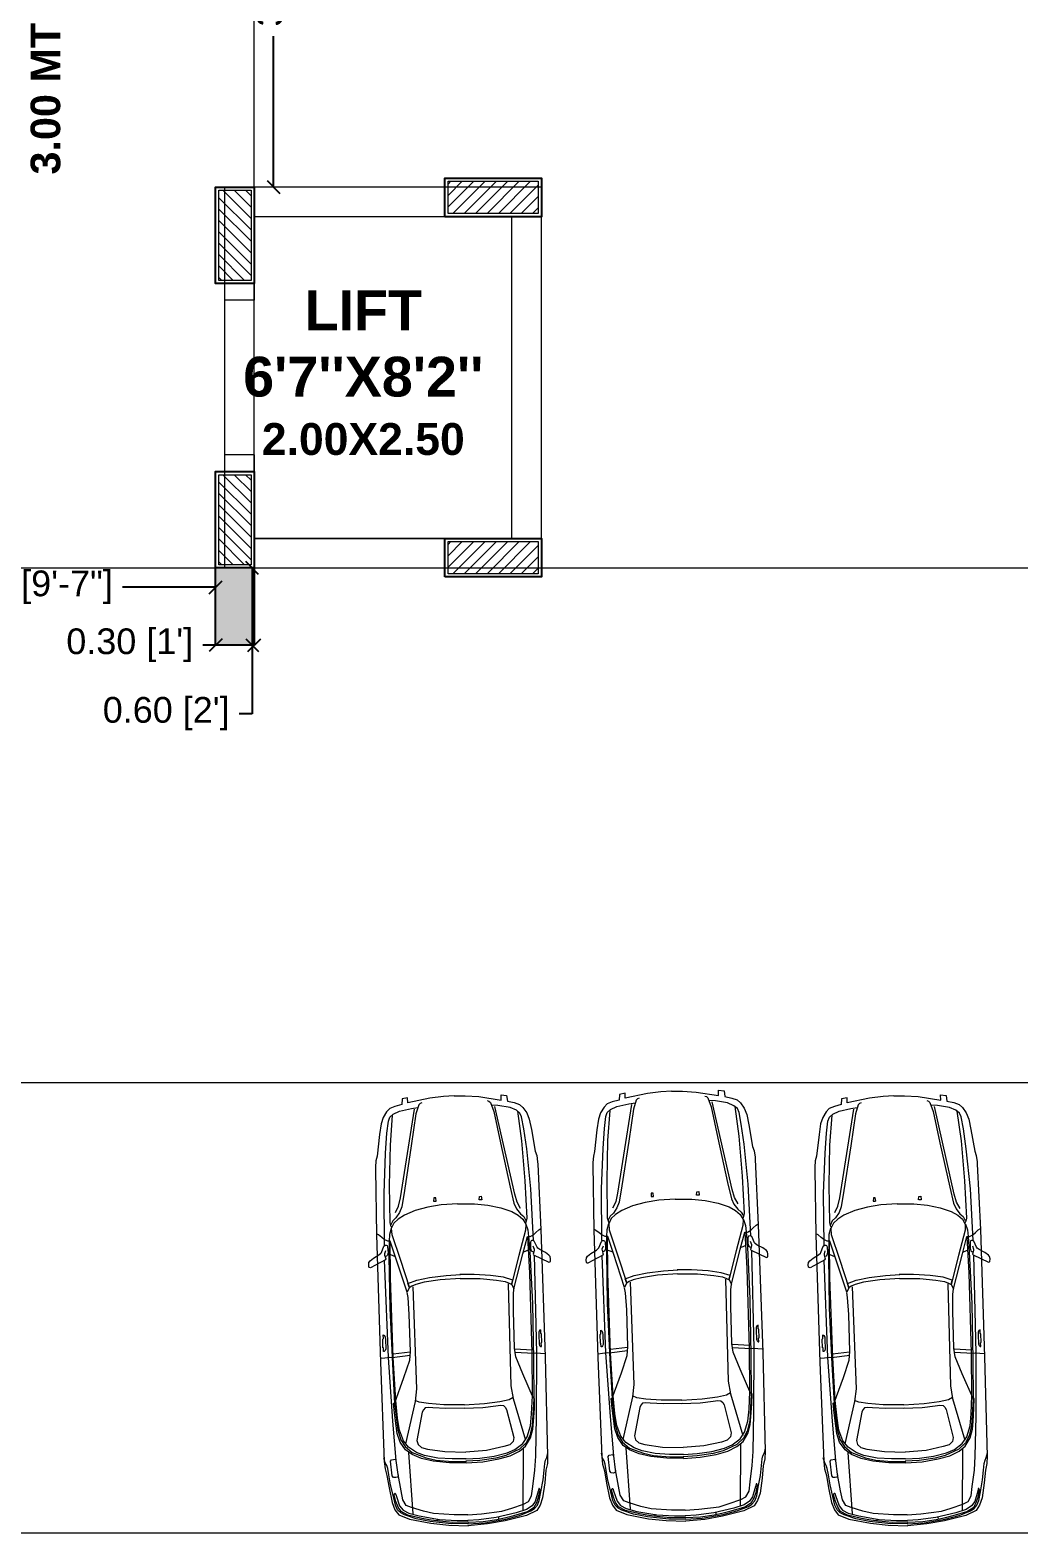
# Model space of a CAD drawing. Header units: metres. Extents: x 0 to 8495, y 0 to 3455.
# Drawn here: x 8313.92 to 8321.6, y 221.55 to 233.23 of the extents above; entities that cross this region are included whole.
import ezdxf

# ---------------------------------------------------------------- set-up
doc = ezdxf.new("R2010")
doc.units = ezdxf.units.M
doc.header["$MEASUREMENT"] = 0
doc.layers.get('0').update_dxf_attribs({"lineweight": 18})
doc.layers.add('Columns', color=12, linetype='Continuous', lineweight=25)
doc.layers.add('furniture', color=30, linetype='Continuous', lineweight=20)
doc.styles.add('Annotative', font='arial.ttf')
doc.styles.get("Standard").update_dxf_attribs({"font": 'ARIALN.TTF', "height": 0.2})
doc.dimstyles.get("Standard").update_dxf_attribs({"dimtxt": 0.2, "dimasz": 0.1, "dimexe": 0.08, "dimexo": 0.1125, "dimgap": 0.09, "dimtad": 0, "dimtoh": 1, "dimzin": 0, "dimdsep": 46, "dimtxsty": 'Annotative', "dimblk": 'OBLIQUE', "dimcen": 0.09, "dimse1": 1, "dimse2": 1, "dimclrt": 256, "dimadec": 0, "dimazin": 0, "dimtfac": 1, "dimtofl": 0, "dimtmove": 0, "dimatfit": 3, "dimldrblk": 'OBLIQUE', "dimfxl": 1, "dimtolj": 1, "dimtzin": 0, "dimarcsym": 0})

# ---------------------------------------------------------------- blocks, each defined once
blk = doc.blocks.new('_Oblique')
at = {"color": 0, "linetype": 'ByBlock', "lineweight": -2}
blk.add_line((-0.5, -0.5), (0.5, 0.5), dxfattribs=at)
blk = doc.blocks.new('*D149')
at = {"layer": 'Columns', "color": 0, "lineweight": -2, "transparency": 16777216}
for p, q in [((8312.431, 228.901), (8313.153, 228.901)), ((8315.361, 228.901), (8314.639, 228.901))]:
    blk.add_line(p, q, dxfattribs=at)
at = {"layer": 'Defpoints', "color": 0, "transparency": 16777216}
for p in [(8312.431, 228.901), (8315.361, 228.901), (8315.361, 228.901)]:
    blk.add_point(p, dxfattribs=at)
at = {"layer": 'Columns', "color": 0, "lineweight": -2, "transparency": 16777216, "xscale": 0.1, "yscale": 0.1, "zscale": 0.1, "rotation": 180}
blk.add_blockref('_Oblique', (8312.431, 228.901), dxfattribs=at)
at = {"layer": 'Columns', "color": 0, "lineweight": -2, "transparency": 16777216, "xscale": 0.1, "yscale": 0.1, "zscale": 0.1}
blk.add_blockref('_Oblique', (8315.361, 228.901), dxfattribs=at)
at = {"layer": 'Columns', "transparency": 16777216, "insert": (8313.896, 228.901), "char_height": 0.2, "attachment_point": 5, "style": 'Annotative'}
blk.add_mtext('\\A1;2.93 [9\'-7"]', dxfattribs=at)
blk = doc.blocks.new('*D150')
at = {"layer": 'Columns', "color": 0, "lineweight": -2, "transparency": 16777216}
for p, q in [((8315.645, 229.051), (8315.645, 228.451)), ((8315.645, 228.451), (8315.645, 227.918)), ((8315.645, 227.918), (8315.545, 227.918))]:
    blk.add_line(p, q, dxfattribs=at)
at = {"layer": 'Defpoints', "color": 0, "transparency": 16777216}
for p in [(8315.361, 229.051), (8315.361, 228.451), (8315.645, 228.451)]:
    blk.add_point(p, dxfattribs=at)
at = {"layer": 'Columns', "color": 0, "lineweight": -2, "transparency": 16777216, "xscale": 0.1, "yscale": 0.1, "zscale": 0.1}
for p, rotation in [((8315.645, 229.051), 90), ((8315.645, 228.451), 270)]:
    blk.add_blockref('_Oblique', p, dxfattribs=dict(at, rotation=rotation))
at = {"layer": 'Columns', "transparency": 16777216, "insert": (8314.977, 227.918), "char_height": 0.2, "attachment_point": 5, "style": 'Annotative'}
blk.add_mtext("\\A1;0.60 [2']", dxfattribs=at)
blk = doc.blocks.new('*D151')
at = {"layer": 'Columns', "color": 0, "lineweight": -2, "transparency": 16777216}
for p, q in [((8315.361, 228.451), (8315.261, 228.451)), ((8315.661, 228.451), (8315.361, 228.451))]:
    blk.add_line(p, q, dxfattribs=at)
at = {"layer": 'Defpoints', "color": 0, "transparency": 16777216}
for p in [(8315.361, 228.451), (8315.361, 228.451), (8315.661, 228.451)]:
    blk.add_point(p, dxfattribs=at)
at = {"layer": 'Columns', "color": 0, "lineweight": -2, "transparency": 16777216, "xscale": 0.1, "yscale": 0.1, "zscale": 0.1, "rotation": 180}
blk.add_blockref('_Oblique', (8315.361, 228.451), dxfattribs=at)
at = {"layer": 'Columns', "color": 0, "lineweight": -2, "transparency": 16777216, "xscale": 0.1, "yscale": 0.1, "zscale": 0.1}
blk.add_blockref('_Oblique', (8315.661, 228.451), dxfattribs=at)
at = {"layer": 'Columns', "transparency": 16777216, "insert": (8314.694, 228.451), "char_height": 0.2, "attachment_point": 5, "style": 'Annotative'}
blk.add_mtext("\\A1;0.30 [1']", dxfattribs=at)
blk = doc.blocks.new('*D152')
at = {"layer": 'Columns', "color": 0, "lineweight": -2, "transparency": 16777216}
for p, q in [((8315.811, 235.995), (8315.811, 234.822)), ((8315.811, 232.011), (8315.811, 233.184))]:
    blk.add_line(p, q, dxfattribs=at)
at = {"layer": 'Defpoints', "color": 0, "transparency": 16777216}
for p in [(8315.811, 235.995), (8315.811, 232.011), (8315.811, 232.011)]:
    blk.add_point(p, dxfattribs=at)
at = {"layer": 'Columns', "color": 0, "lineweight": -2, "transparency": 16777216, "xscale": 0.1, "yscale": 0.1, "zscale": 0.1}
for p, rotation in [((8315.811, 235.995), 90), ((8315.811, 232.011), 270)]:
    blk.add_blockref('_Oblique', p, dxfattribs=dict(at, rotation=rotation))
at = {"layer": 'Columns', "transparency": 16777216, "insert": (8315.811, 234.003), "char_height": 0.2, "attachment_point": 5, "rotation": 90, "style": 'Annotative'}
blk.add_mtext('\\A1;3.98 [13\'-1"]', dxfattribs=at)

msp = doc.modelspace()

# ---------------------------------------------------------------- hatches: boundary and pattern name
at = {"layer": 'Columns'}
h = msp.add_hatch(color=44, dxfattribs=at)
h.dxf.hatch_style = 1
h.paths.add_polyline_path([(8264.711, 245.463), (8264.411, 245.463), (8264.411, 244.863), (8264.711, 244.863)])
h.paths.add_polyline_path([(8267.825, 245.163), (8267.825, 245.463), (8267.225, 245.463), (8267.225, 245.163)])
h.paths.add_polyline_path([(8270.939, 245.163), (8270.939, 245.463), (8270.339, 245.463), (8270.339, 245.163)])
h.paths.add_polyline_path([(8274.053, 245.163), (8274.053, 245.463), (8273.453, 245.463), (8273.453, 245.163)])
h.paths.add_polyline_path([(8275.781, 241.035), (8276.081, 241.035), (8276.081, 241.785), (8275.781, 241.785)])
h.paths.add_polyline_path([(8275.781, 235.92), (8276.081, 235.92), (8276.081, 236.67), (8275.781, 236.67)])
h.paths.add_polyline_path([(8276.381, 229.051), (8276.081, 229.051), (8276.081, 228.451), (8276.381, 228.451)])
h.paths.add_polyline_path([(8279.841, 228.751), (8279.841, 229.051), (8279.311, 229.051), (8279.311, 228.751)])
h.paths.add_polyline_path([(8282.716, 228.751), (8282.716, 229.051), (8282.186, 229.051), (8282.186, 228.751)])
h.paths.add_polyline_path([(8285.676, 228.751), (8285.676, 229.051), (8285.146, 229.051), (8285.146, 228.751)])
h.paths.add_polyline_path([(8288.636, 228.751), (8288.636, 229.051), (8288.106, 229.051), (8288.106, 228.751)])
h.paths.add_polyline_path([(8291.596, 228.751), (8291.596, 229.051), (8291.066, 229.051), (8291.066, 228.751)])
h.paths.add_polyline_path([(8294.556, 228.751), (8294.556, 229.051), (8294.026, 229.051), (8294.026, 228.751)])
h.paths.add_polyline_path([(8296.986, 229.051), (8296.986, 228.751), (8297.516, 228.751), (8297.516, 229.051)])
h.paths.add_polyline_path([(8300.476, 228.751), (8300.476, 229.051), (8299.946, 229.051), (8299.946, 228.751)])
h.paths.add_polyline_path([(8303.121, 229.051), (8303.121, 228.751), (8303.651, 228.751), (8303.651, 229.051)])
h.paths.add_polyline_path([(8306.396, 228.751), (8306.396, 229.051), (8305.866, 229.051), (8305.866, 228.751)])
h.paths.add_polyline_path([(8309.456, 228.751), (8309.456, 229.051), (8308.926, 229.051), (8308.926, 228.751)])
h.paths.add_polyline_path([(8311.901, 229.051), (8311.901, 228.751), (8312.431, 228.751), (8312.431, 229.051)])
h.paths.add_polyline_path([(8315.661, 229.051), (8315.361, 229.051), (8315.361, 228.451), (8315.661, 228.451)])
h.paths.add_polyline_path([(8315.661, 235.995), (8315.961, 235.995), (8315.961, 236.595), (8315.661, 236.595)])
at = {"layer": 'Columns', "lineweight": 0}
h = msp.add_hatch(dxfattribs=at)
h.set_pattern_fill('ANSI31', color=256, scale=0.5, angle=-90)
h.set_pattern_definition([(315, (1181.853505, -219.408755), (0.0441941738, 0.0441941738), [])])
h.paths.add_polyline_path([(8315.386, 231.286), (8315.636, 231.286), (8315.636, 231.986), (8315.386, 231.986)])
h = msp.add_hatch(dxfattribs=at)
h.set_pattern_fill('ANSI31', color=256, scale=0.5, angle=-180)
h.set_pattern_definition([(225, (7866.47142, 7365.58923), (0.0441941738, -0.0441941738), [])])
h.paths.add_polyline_path([(8317.166, 232.056), (8317.166, 231.806), (8317.866, 231.806), (8317.866, 232.056)])
h = msp.add_hatch(dxfattribs=at)
h.set_pattern_fill('ANSI31', color=256, scale=0.5, angle=-90)
h.set_pattern_definition([(315, (1181.853505, -221.618755), (0.0441941738, 0.0441941738), [])])
h.paths.add_polyline_path([(8315.386, 229.076), (8315.636, 229.076), (8315.636, 229.776), (8315.386, 229.776)])
h = msp.add_hatch(dxfattribs=at)
h.set_pattern_fill('ANSI31', color=256, scale=0.5, angle=-180)
h.set_pattern_definition([(225, (7866.47142, 7362.78923), (0.0441941738, -0.0441941738), [])])
h.paths.add_polyline_path([(8317.166, 229.256), (8317.166, 229.006), (8317.866, 229.006), (8317.866, 229.256)])

# ---------------------------------------------------------------- linework, layer by layer
at = {"color": 251, "lineweight": 0}
for p, q in [((8315.661, 229.051), (8315.661, 252.115)), ((8315.431, 229.931), (8315.431, 229.051)), ((8315.431, 229.931), (8315.431, 229.051)), ((8315.431, 229.931), (8315.431, 229.051)), ((8315.431, 229.931), (8315.431, 229.051)), ((8311.921, 229.051), (8324.774, 229.051)), ((8263.906, 225.051), (8325.362, 225.051))]:
    msp.add_line(p, q, dxfattribs=at)
at = {"lineweight": 0}
for p, q in [((8317.891, 232.011), (8315.431, 232.011)), ((8317.891, 229.051), (8317.891, 232.011)), ((8317.661, 231.781), (8315.661, 231.781)), ((8317.661, 229.281), (8317.661, 231.781)), ((8317.661, 229.281), (8317.661, 231.781)), ((8315.661, 231.131), (8315.431, 231.131)), ((8315.661, 229.931), (8315.431, 229.931)), ((8315.661, 229.281), (8317.661, 229.281))]:
    msp.add_line(p, q, dxfattribs=at)
at = {"color": 251}
for p, q in [((8316.719, 223.714), (8316.756, 223.701)), ((8317.789, 223.749), (8317.753, 223.733)), ((8318.408, 223.75), (8318.445, 223.736)), ((8319.478, 223.785), (8319.442, 223.769)), ((8320.132, 223.714), (8320.169, 223.701)), ((8321.203, 223.749), (8321.167, 223.733)), ((8317.686, 222.982), (8317.819, 222.974)), ((8318.56, 222.992), (8318.428, 222.976)), ((8319.375, 223.018), (8319.507, 223.01)), ((8321.099, 222.982), (8321.232, 222.974)), ((8316.871, 222.956), (8316.74, 222.94)), ((8320.285, 222.956), (8320.153, 222.94)), ((8316.858, 222.177), (8316.892, 221.699)), ((8317.749, 222.205), (8317.746, 221.726)), ((8318.547, 222.213), (8318.58, 221.735)), ((8319.438, 222.241), (8319.435, 221.762)), ((8320.272, 222.177), (8320.305, 221.699)), ((8321.163, 222.205), (8321.16, 221.726)), ((8318.772, 221.696), (8318.772, 221.679)), ((8319.247, 221.711), (8319.247, 221.695)), ((8317.083, 221.66), (8317.084, 221.643)), ((8317.558, 221.675), (8317.559, 221.659)), ((8320.496, 221.66), (8320.497, 221.643)), ((8320.971, 221.675), (8320.972, 221.659))]:
    msp.add_line(p, q, dxfattribs=at)
at = {"lineweight": 0}
for points in [[(8315.431, 232.011), (8315.431, 229.931)], [(8315.661, 231.781), (8315.661, 231.131)], [(8315.431, 229.931), (8315.431, 229.051)], [(8315.661, 229.931), (8315.661, 229.281), (8317.661, 229.281)], [(8315.661, 229.931), (8315.661, 229.281)]]:
    msp.add_lwpolyline(points, dxfattribs=at)
at = {"color": 251}
for points in [[(8318.904, 224.985), (8318.82, 224.98), (8318.715, 224.966), (8318.542, 224.929), (8318.541, 224.97), (8318.499, 224.96), (8318.496, 224.916), (8318.442, 224.902), (8318.402, 224.885), (8318.378, 224.86), (8318.351, 224.816), (8318.335, 224.766), (8318.323, 224.685), (8318.305, 224.515), (8318.295, 224.48), (8318.291, 224.43), (8318.292, 224.413), (8318.299, 223.905), (8318.33, 222.914), (8318.36, 222.142), (8318.365, 222.085), (8318.381, 222.035), (8318.397, 221.938), (8318.42, 221.823), (8318.443, 221.768), (8318.472, 221.728), (8318.555, 221.695), (8318.722, 221.662), (8318.861, 221.647), (8319.013, 221.643)], [(8318.903, 224.985), (8318.988, 224.985), (8319.094, 224.978), (8319.268, 224.952), (8319.267, 224.993), (8319.31, 224.986), (8319.315, 224.943), (8319.37, 224.931), (8319.411, 224.917), (8319.437, 224.894), (8319.466, 224.852), (8319.486, 224.803), (8319.503, 224.723), (8319.532, 224.555), (8319.544, 224.52), (8319.551, 224.471), (8319.551, 224.454), (8319.576, 223.946), (8319.61, 222.955), (8319.629, 222.183), (8319.627, 222.126), (8319.615, 222.074), (8319.606, 221.977), (8319.59, 221.861), (8319.57, 221.804), (8319.543, 221.762), (8319.463, 221.724), (8319.298, 221.681), (8319.161, 221.657), (8319.01, 221.643)], [(8317.215, 224.949), (8317.131, 224.944), (8317.026, 224.93), (8316.853, 224.893), (8316.852, 224.934), (8316.81, 224.924), (8316.807, 224.88), (8316.754, 224.866), (8316.713, 224.849), (8316.689, 224.824), (8316.662, 224.78), (8316.646, 224.73), (8316.634, 224.649), (8316.616, 224.479), (8316.606, 224.444), (8316.602, 224.394), (8316.603, 224.377), (8316.611, 223.869), (8316.641, 222.878), (8316.671, 222.106), (8316.677, 222.05), (8316.692, 221.999), (8316.708, 221.902), (8316.731, 221.788), (8316.754, 221.732), (8316.784, 221.692), (8316.866, 221.659), (8317.033, 221.626), (8317.172, 221.611), (8317.324, 221.607)], [(8316.673, 223.788), (8316.669, 224.189), (8316.681, 224.502), (8316.692, 224.659), (8316.704, 224.751), (8316.715, 224.782), (8316.741, 224.806), (8316.789, 224.83), (8316.882, 224.851), (8316.932, 224.859)], [(8316.962, 224.894), (8316.949, 224.889), (8316.939, 224.879), (8316.917, 224.808), (8316.881, 224.561), (8316.827, 224.212), (8316.807, 224.086), (8316.789, 224.041), (8316.762, 224.001), (8316.737, 223.977), (8316.722, 223.946)], [(8316.757, 224.042), (8316.782, 224.092), (8316.796, 224.156), (8316.906, 224.846)], [(8317.215, 224.949), (8317.299, 224.949), (8317.405, 224.942), (8317.579, 224.916), (8317.578, 224.957), (8317.621, 224.95), (8317.627, 224.907), (8317.681, 224.896), (8317.722, 224.882), (8317.748, 224.858), (8317.777, 224.816), (8317.797, 224.767), (8317.814, 224.687), (8317.843, 224.519), (8317.855, 224.484), (8317.862, 224.435), (8317.863, 224.418), (8317.888, 223.91), (8317.921, 222.919), (8317.94, 222.147), (8317.939, 222.09), (8317.926, 222.038), (8317.917, 221.941), (8317.901, 221.825), (8317.882, 221.768), (8317.855, 221.726), (8317.775, 221.688), (8317.61, 221.645), (8317.473, 221.621), (8317.321, 221.607)], [(8317.471, 224.911), (8317.484, 224.906), (8317.495, 224.896), (8317.521, 224.827), (8317.573, 224.584), (8317.65, 224.238), (8317.678, 224.114), (8317.698, 224.07), (8317.728, 224.032), (8317.754, 224.01), (8317.771, 223.98)], [(8317.83, 223.825), (8317.809, 224.226), (8317.777, 224.537), (8317.755, 224.693), (8317.738, 224.785), (8317.725, 224.814), (8317.698, 224.837), (8317.648, 224.858), (8317.554, 224.873), (8317.503, 224.877)], [(8317.73, 224.073), (8317.702, 224.121), (8317.684, 224.185), (8317.53, 224.866)], [(8318.362, 223.824), (8318.357, 224.225), (8318.37, 224.538), (8318.381, 224.695), (8318.392, 224.787), (8318.403, 224.818), (8318.429, 224.842), (8318.478, 224.866), (8318.57, 224.887), (8318.621, 224.895)], [(8318.651, 224.93), (8318.638, 224.924), (8318.628, 224.914), (8318.606, 224.844), (8318.57, 224.597), (8318.516, 224.248), (8318.495, 224.121), (8318.478, 224.077), (8318.451, 224.037), (8318.426, 224.013), (8318.411, 223.982)], [(8318.446, 224.077), (8318.471, 224.127), (8318.485, 224.192), (8318.594, 224.882)], [(8319.16, 224.946), (8319.173, 224.942), (8319.184, 224.932), (8319.21, 224.863), (8319.262, 224.619), (8319.338, 224.274), (8319.367, 224.149), (8319.387, 224.106), (8319.417, 224.068), (8319.443, 224.045), (8319.46, 224.016)], [(8319.519, 223.861), (8319.498, 224.262), (8319.465, 224.573), (8319.444, 224.729), (8319.427, 224.82), (8319.414, 224.85), (8319.386, 224.872), (8319.336, 224.894), (8319.243, 224.909), (8319.192, 224.913)], [(8319.419, 224.109), (8319.391, 224.157), (8319.373, 224.22), (8319.219, 224.902)], [(8319.394, 224.865), (8319.426, 224.634), (8319.452, 224.325), (8319.467, 224.034), (8319.462, 224.01), (8319.456, 223.996)], [(8320.629, 224.949), (8320.545, 224.944), (8320.439, 224.93), (8320.267, 224.893), (8320.266, 224.934), (8320.223, 224.924), (8320.22, 224.88), (8320.167, 224.866), (8320.127, 224.849), (8320.103, 224.824), (8320.076, 224.78), (8320.06, 224.73), (8320.048, 224.649), (8320.029, 224.479), (8320.019, 224.444), (8320.016, 224.394), (8320.016, 224.377), (8320.024, 223.869), (8320.055, 222.878), (8320.085, 222.106), (8320.09, 222.05), (8320.106, 221.999), (8320.121, 221.902), (8320.144, 221.788), (8320.168, 221.732), (8320.197, 221.692), (8320.28, 221.659), (8320.447, 221.626), (8320.585, 221.611), (8320.738, 221.607)], [(8320.087, 223.788), (8320.082, 224.189), (8320.095, 224.502), (8320.106, 224.659), (8320.117, 224.751), (8320.128, 224.782), (8320.154, 224.806), (8320.203, 224.83), (8320.295, 224.851), (8320.345, 224.859)], [(8320.376, 224.894), (8320.362, 224.889), (8320.352, 224.879), (8320.331, 224.808), (8320.295, 224.561), (8320.241, 224.212), (8320.22, 224.086), (8320.203, 224.041), (8320.175, 224.001), (8320.151, 223.977), (8320.136, 223.946)], [(8320.171, 224.042), (8320.195, 224.092), (8320.21, 224.156), (8320.319, 224.846)], [(8320.628, 224.949), (8320.712, 224.949), (8320.818, 224.942), (8320.993, 224.916), (8320.992, 224.957), (8321.035, 224.95), (8321.04, 224.907), (8321.094, 224.896), (8321.136, 224.882), (8321.161, 224.858), (8321.191, 224.816), (8321.21, 224.767), (8321.227, 224.687), (8321.257, 224.519), (8321.269, 224.484), (8321.276, 224.435), (8321.276, 224.418), (8321.301, 223.91), (8321.334, 222.919), (8321.354, 222.147), (8321.352, 222.09), (8321.34, 222.038), (8321.33, 221.941), (8321.315, 221.825), (8321.295, 221.768), (8321.268, 221.726), (8321.188, 221.688), (8321.023, 221.645), (8320.886, 221.621), (8320.734, 221.607)], [(8320.884, 224.911), (8320.898, 224.906), (8320.909, 224.896), (8320.935, 224.827), (8320.987, 224.584), (8321.063, 224.238), (8321.092, 224.114), (8321.112, 224.07), (8321.142, 224.032), (8321.168, 224.01), (8321.184, 223.98)], [(8321.244, 223.825), (8321.223, 224.226), (8321.19, 224.537), (8321.169, 224.693), (8321.152, 224.785), (8321.139, 224.814), (8321.111, 224.837), (8321.061, 224.858), (8320.968, 224.873), (8320.917, 224.877)], [(8321.144, 224.073), (8321.116, 224.121), (8321.097, 224.185), (8320.944, 224.866)], [(8316.733, 224.798), (8316.716, 224.565), (8316.71, 224.255), (8316.714, 223.964), (8316.72, 223.94), (8316.727, 223.926)], [(8317.706, 224.829), (8317.737, 224.598), (8317.763, 224.289), (8317.778, 223.998), (8317.774, 223.974), (8317.767, 223.96)], [(8318.422, 224.834), (8318.405, 224.601), (8318.399, 224.291), (8318.403, 224), (8318.409, 223.976), (8318.416, 223.962)], [(8320.147, 224.798), (8320.13, 224.565), (8320.124, 224.255), (8320.128, 223.964), (8320.134, 223.94), (8320.141, 223.926)], [(8321.119, 224.829), (8321.151, 224.598), (8321.177, 224.289), (8321.192, 223.998), (8321.187, 223.974), (8321.181, 223.96)], [(8317.074, 224.13), (8317.071, 224.156), (8317.057, 224.156), (8317.054, 224.129), (8317.074, 224.129)], [(8317.408, 224.141), (8317.41, 224.167), (8317.424, 224.168), (8317.429, 224.141), (8317.408, 224.14)], [(8318.931, 224.146), (8318.803, 224.137), (8318.698, 224.12), (8318.6, 224.093), (8318.516, 224.058), (8318.468, 224.027), (8318.434, 223.994), (8318.414, 223.954), (8318.419, 223.908), (8318.483, 223.713), (8318.555, 223.492), (8318.543, 223.527), (8318.612, 223.552), (8318.712, 223.573), (8318.841, 223.589), (8318.951, 223.595)], [(8318.763, 224.166), (8318.759, 224.192), (8318.745, 224.192), (8318.743, 224.165), (8318.763, 224.165)], [(8318.93, 224.146), (8319.059, 224.145), (8319.164, 224.135), (8319.264, 224.114), (8319.35, 224.085), (8319.4, 224.057), (8319.436, 224.027), (8319.459, 223.988), (8319.457, 223.941), (8319.405, 223.743), (8319.348, 223.518), (8319.357, 223.553), (8319.287, 223.574), (8319.186, 223.588), (8319.056, 223.596), (8318.946, 223.595)], [(8319.097, 224.177), (8319.099, 224.203), (8319.113, 224.204), (8319.117, 224.177), (8319.097, 224.176)], [(8320.488, 224.13), (8320.484, 224.156), (8320.47, 224.156), (8320.467, 224.129), (8320.487, 224.129)], [(8320.821, 224.141), (8320.824, 224.167), (8320.838, 224.168), (8320.842, 224.141), (8320.822, 224.14)], [(8317.243, 224.11), (8317.114, 224.101), (8317.01, 224.084), (8316.911, 224.057), (8316.828, 224.022), (8316.779, 223.991), (8316.746, 223.959), (8316.725, 223.918), (8316.73, 223.872), (8316.795, 223.678), (8316.866, 223.456), (8316.854, 223.491), (8316.923, 223.516), (8317.023, 223.537), (8317.152, 223.553), (8317.262, 223.559)], [(8317.241, 224.11), (8317.371, 224.109), (8317.476, 224.099), (8317.576, 224.078), (8317.661, 224.049), (8317.711, 224.021), (8317.747, 223.991), (8317.77, 223.952), (8317.768, 223.905), (8317.716, 223.707), (8317.659, 223.482), (8317.669, 223.517), (8317.598, 223.538), (8317.497, 223.552), (8317.368, 223.56), (8317.257, 223.559)], [(8320.656, 224.11), (8320.527, 224.101), (8320.423, 224.084), (8320.325, 224.057), (8320.241, 224.022), (8320.193, 223.991), (8320.159, 223.959), (8320.139, 223.918), (8320.143, 223.872), (8320.208, 223.678), (8320.28, 223.456), (8320.268, 223.491), (8320.337, 223.516), (8320.436, 223.537), (8320.565, 223.553), (8320.676, 223.559)], [(8320.655, 224.11), (8320.784, 224.109), (8320.889, 224.099), (8320.989, 224.078), (8321.075, 224.049), (8321.125, 224.021), (8321.161, 223.991), (8321.183, 223.952), (8321.182, 223.905), (8321.13, 223.707), (8321.073, 223.482), (8321.082, 223.517), (8321.012, 223.538), (8320.911, 223.552), (8320.781, 223.56), (8320.67, 223.559)], [(8316.724, 223.917), (8316.711, 223.871), (8316.709, 223.82), (8316.707, 223.7), (8316.714, 223.299), (8316.735, 222.862), (8316.751, 222.557), (8316.776, 222.353), (8316.799, 222.275), (8316.832, 222.222), (8316.888, 222.176), (8316.996, 222.134), (8317.074, 222.118), (8317.2, 222.107), (8317.309, 222.108)], [(8317.26, 223.528), (8317.416, 223.528), (8317.542, 223.517), (8317.609, 223.505), (8317.641, 223.493), (8317.661, 223.483), (8317.678, 223.448), (8317.748, 223.72), (8317.784, 223.854), (8317.792, 223.855), (8317.804, 223.854), (8317.829, 223.869), (8317.849, 223.886), (8317.872, 223.907), (8317.888, 223.918)], [(8317.771, 223.951), (8317.787, 223.906), (8317.792, 223.855), (8317.802, 223.736), (8317.821, 223.335), (8317.829, 222.897), (8317.832, 222.592), (8317.82, 222.387), (8317.802, 222.307), (8317.772, 222.252), (8317.72, 222.202), (8317.614, 222.154), (8317.537, 222.133), (8317.413, 222.114), (8317.304, 222.108)], [(8318.951, 223.564), (8318.794, 223.554), (8318.669, 223.535), (8318.604, 223.518), (8318.572, 223.505), (8318.553, 223.493), (8318.538, 223.458), (8318.451, 223.724), (8318.407, 223.856), (8318.398, 223.856), (8318.387, 223.855), (8318.36, 223.868), (8318.34, 223.883), (8318.315, 223.903), (8318.299, 223.912)], [(8318.413, 223.953), (8318.4, 223.907), (8318.398, 223.856), (8318.396, 223.736), (8318.403, 223.335), (8318.423, 222.898), (8318.44, 222.593), (8318.465, 222.389), (8318.488, 222.311), (8318.521, 222.258), (8318.576, 222.211), (8318.685, 222.17), (8318.763, 222.154), (8318.889, 222.143), (8318.997, 222.144)], [(8318.948, 223.564), (8319.105, 223.564), (8319.231, 223.553), (8319.298, 223.541), (8319.33, 223.529), (8319.349, 223.519), (8319.367, 223.484), (8319.436, 223.756), (8319.472, 223.89), (8319.481, 223.891), (8319.493, 223.89), (8319.518, 223.905), (8319.537, 223.922), (8319.56, 223.943), (8319.576, 223.953)], [(8319.46, 223.987), (8319.476, 223.941), (8319.481, 223.891), (8319.491, 223.771), (8319.51, 223.37), (8319.517, 222.933), (8319.52, 222.628), (8319.509, 222.423), (8319.49, 222.343), (8319.461, 222.288), (8319.409, 222.238), (8319.303, 222.19), (8319.226, 222.169), (8319.101, 222.15), (8318.993, 222.144)], [(8320.138, 223.917), (8320.125, 223.871), (8320.123, 223.82), (8320.121, 223.7), (8320.127, 223.299), (8320.148, 222.862), (8320.165, 222.557), (8320.189, 222.353), (8320.213, 222.275), (8320.245, 222.222), (8320.301, 222.176), (8320.409, 222.134), (8320.488, 222.118), (8320.613, 222.107), (8320.722, 222.108)], [(8320.673, 223.528), (8320.83, 223.528), (8320.955, 223.517), (8321.022, 223.505), (8321.054, 223.493), (8321.074, 223.483), (8321.091, 223.448), (8321.161, 223.72), (8321.197, 223.854), (8321.206, 223.855), (8321.217, 223.854), (8321.243, 223.869), (8321.262, 223.886), (8321.285, 223.907), (8321.301, 223.918)], [(8321.185, 223.951), (8321.201, 223.906), (8321.206, 223.855), (8321.215, 223.736), (8321.235, 223.335), (8321.242, 222.897), (8321.245, 222.592), (8321.233, 222.387), (8321.215, 222.307), (8321.186, 222.252), (8321.133, 222.202), (8321.028, 222.154), (8320.951, 222.133), (8320.826, 222.114), (8320.718, 222.108)], [(8317.262, 223.528), (8317.105, 223.518), (8316.981, 223.499), (8316.915, 223.483), (8316.884, 223.469), (8316.864, 223.457), (8316.849, 223.422), (8316.762, 223.688), (8316.718, 223.82), (8316.709, 223.82), (8316.698, 223.819), (8316.671, 223.832), (8316.651, 223.848), (8316.627, 223.867), (8316.61, 223.876)], [(8317.307, 222.126), (8317.198, 222.126), (8317.086, 222.133), (8316.984, 222.154), (8316.922, 222.176), (8316.859, 222.218), (8316.82, 222.267), (8316.788, 222.351), (8316.775, 222.444), (8316.76, 222.581), (8316.741, 222.914), (8316.719, 223.536), (8316.717, 223.818)], [(8317.305, 222.126), (8317.414, 222.133), (8317.525, 222.147), (8317.625, 222.174), (8317.686, 222.201), (8317.746, 222.247), (8317.782, 222.298), (8317.808, 222.383), (8317.815, 222.478), (8317.821, 222.616), (8317.819, 222.949), (8317.801, 223.571), (8317.785, 223.852)], [(8317.825, 223.782), (8317.835, 223.758), (8317.835, 223.748), (8317.83, 223.726), (8317.828, 223.718), (8317.831, 223.712), (8317.95, 223.656), (8317.957, 223.658), (8317.962, 223.662), (8317.963, 223.682), (8317.959, 223.699), (8317.95, 223.711), (8317.922, 223.73), (8317.878, 223.753), (8317.863, 223.764), (8317.858, 223.771), (8317.836, 223.818), (8317.826, 223.824), (8317.818, 223.823), (8317.811, 223.821), (8317.807, 223.81), (8317.807, 223.764), (8317.813, 223.745), (8317.821, 223.739), (8317.83, 223.737)], [(8318.37, 223.781), (8318.362, 223.756), (8318.363, 223.747), (8318.369, 223.725), (8318.372, 223.717), (8318.368, 223.711), (8318.253, 223.647), (8318.246, 223.649), (8318.241, 223.653), (8318.239, 223.672), (8318.241, 223.69), (8318.25, 223.702), (8318.276, 223.723), (8318.319, 223.749), (8318.333, 223.761), (8318.338, 223.768), (8318.357, 223.816), (8318.367, 223.823), (8318.375, 223.823), (8318.381, 223.821), (8318.386, 223.81), (8318.389, 223.765), (8318.384, 223.745), (8318.377, 223.738), (8318.368, 223.736)], [(8318.995, 222.162), (8318.886, 222.162), (8318.774, 222.169), (8318.673, 222.19), (8318.611, 222.212), (8318.548, 222.254), (8318.509, 222.303), (8318.477, 222.386), (8318.463, 222.48), (8318.449, 222.617), (8318.429, 222.95), (8318.407, 223.572), (8318.405, 223.854)], [(8318.994, 222.162), (8319.102, 222.169), (8319.214, 222.183), (8319.314, 222.21), (8319.374, 222.237), (8319.434, 222.282), (8319.47, 222.334), (8319.496, 222.419), (8319.504, 222.514), (8319.51, 222.651), (8319.508, 222.985), (8319.49, 223.607), (8319.474, 223.888)], [(8319.514, 223.818), (8319.523, 223.794), (8319.523, 223.784), (8319.518, 223.762), (8319.516, 223.754), (8319.52, 223.748), (8319.639, 223.692), (8319.646, 223.694), (8319.651, 223.698), (8319.651, 223.718), (8319.648, 223.735), (8319.639, 223.747), (8319.611, 223.766), (8319.567, 223.789), (8319.552, 223.8), (8319.547, 223.806), (8319.525, 223.854), (8319.515, 223.86), (8319.506, 223.859), (8319.5, 223.857), (8319.496, 223.846), (8319.496, 223.8), (8319.502, 223.781), (8319.509, 223.775), (8319.519, 223.773)], [(8320.675, 223.528), (8320.519, 223.518), (8320.394, 223.499), (8320.328, 223.483), (8320.297, 223.469), (8320.278, 223.457), (8320.263, 223.422), (8320.176, 223.688), (8320.131, 223.82), (8320.123, 223.82), (8320.111, 223.819), (8320.085, 223.832), (8320.064, 223.848), (8320.04, 223.867), (8320.024, 223.876)], [(8320.72, 222.126), (8320.611, 222.126), (8320.499, 222.133), (8320.397, 222.154), (8320.335, 222.176), (8320.273, 222.218), (8320.233, 222.267), (8320.202, 222.351), (8320.188, 222.444), (8320.174, 222.581), (8320.154, 222.914), (8320.132, 223.536), (8320.13, 223.818)], [(8320.718, 222.126), (8320.827, 222.133), (8320.938, 222.147), (8321.039, 222.174), (8321.099, 222.201), (8321.159, 222.247), (8321.195, 222.298), (8321.221, 222.383), (8321.229, 222.478), (8321.234, 222.616), (8321.233, 222.949), (8321.215, 223.571), (8321.199, 223.852)], [(8321.239, 223.782), (8321.248, 223.758), (8321.248, 223.748), (8321.243, 223.726), (8321.241, 223.718), (8321.245, 223.712), (8321.364, 223.656), (8321.371, 223.658), (8321.375, 223.662), (8321.376, 223.682), (8321.373, 223.699), (8321.363, 223.711), (8321.336, 223.73), (8321.291, 223.753), (8321.277, 223.764), (8321.271, 223.771), (8321.25, 223.818), (8321.239, 223.824), (8321.231, 223.823), (8321.225, 223.821), (8321.221, 223.81), (8321.221, 223.764), (8321.226, 223.745), (8321.234, 223.739), (8321.244, 223.737)], [(8316.681, 223.745), (8316.673, 223.72), (8316.674, 223.711), (8316.68, 223.689), (8316.683, 223.681), (8316.68, 223.675), (8316.565, 223.611), (8316.557, 223.613), (8316.552, 223.617), (8316.55, 223.636), (8316.552, 223.654), (8316.561, 223.667), (8316.587, 223.687), (8316.63, 223.713), (8316.644, 223.725), (8316.649, 223.732), (8316.668, 223.781), (8316.678, 223.787), (8316.686, 223.787), (8316.693, 223.785), (8316.697, 223.774), (8316.7, 223.729), (8316.696, 223.709), (8316.688, 223.703), (8316.679, 223.7)], [(8317.32, 221.693), (8317.426, 221.699), (8317.584, 221.72), (8317.662, 221.743), (8317.752, 221.776), (8317.792, 221.795), (8317.815, 221.84), (8317.825, 221.912), (8317.84, 222.039), (8317.847, 222.149), (8317.853, 222.456), (8317.856, 222.952), (8317.837, 223.709)], [(8319.008, 221.728), (8318.902, 221.729), (8318.743, 221.738), (8318.664, 221.757), (8318.572, 221.784), (8318.531, 221.801), (8318.504, 221.844), (8318.49, 221.915), (8318.467, 222.041), (8318.453, 222.15), (8318.427, 222.456), (8318.393, 222.951), (8318.363, 223.707)], [(8319.009, 221.728), (8319.115, 221.735), (8319.273, 221.755), (8319.351, 221.779), (8319.441, 221.812), (8319.48, 221.831), (8319.504, 221.876), (8319.513, 221.948), (8319.529, 222.075), (8319.536, 222.185), (8319.542, 222.492), (8319.545, 222.988), (8319.526, 223.744)], [(8320.094, 223.745), (8320.087, 223.72), (8320.087, 223.711), (8320.094, 223.689), (8320.096, 223.681), (8320.093, 223.675), (8319.978, 223.611), (8319.971, 223.613), (8319.966, 223.617), (8319.964, 223.636), (8319.966, 223.654), (8319.975, 223.667), (8320.001, 223.687), (8320.044, 223.713), (8320.058, 223.725), (8320.063, 223.732), (8320.081, 223.781), (8320.091, 223.787), (8320.1, 223.787), (8320.106, 223.785), (8320.111, 223.774), (8320.113, 223.729), (8320.109, 223.709), (8320.102, 223.703), (8320.093, 223.7)], [(8320.733, 221.693), (8320.839, 221.699), (8320.998, 221.72), (8321.075, 221.743), (8321.165, 221.776), (8321.205, 221.795), (8321.229, 221.84), (8321.238, 221.912), (8321.254, 222.039), (8321.261, 222.149), (8321.267, 222.456), (8321.269, 222.952), (8321.25, 223.709)], [(8317.319, 221.693), (8317.213, 221.693), (8317.054, 221.702), (8316.975, 221.721), (8316.883, 221.748), (8316.842, 221.765), (8316.815, 221.808), (8316.802, 221.879), (8316.778, 222.005), (8316.764, 222.114), (8316.738, 222.42), (8316.704, 222.915), (8316.674, 223.671)], [(8320.733, 221.693), (8320.627, 221.693), (8320.467, 221.702), (8320.389, 221.721), (8320.297, 221.748), (8320.256, 221.765), (8320.229, 221.808), (8320.215, 221.879), (8320.191, 222.005), (8320.178, 222.114), (8320.152, 222.42), (8320.117, 222.915), (8320.088, 223.671)], [(8316.892, 223.464), (8316.922, 222.67), (8316.91, 222.572), (8316.836, 222.243)], [(8317.306, 222.095), (8317.436, 222.105), (8317.56, 222.126), (8317.65, 222.151), (8317.721, 222.187), (8317.769, 222.226), (8317.807, 222.29), (8317.825, 222.359), (8317.83, 222.417), (8317.837, 222.519), (8317.839, 222.596), (8317.83, 222.597), (8317.746, 222.789), (8317.692, 222.921), (8317.683, 222.987), (8317.674, 223.274), (8317.674, 223.408), (8317.678, 223.447)], [(8317.633, 223.488), (8317.654, 222.694), (8317.672, 222.597), (8317.767, 222.273)], [(8318.996, 222.131), (8318.866, 222.133), (8318.741, 222.145), (8318.65, 222.165), (8318.576, 222.196), (8318.526, 222.232), (8318.484, 222.293), (8318.461, 222.361), (8318.453, 222.419), (8318.44, 222.52), (8318.432, 222.597), (8318.441, 222.598), (8318.513, 222.795), (8318.558, 222.93), (8318.563, 222.997), (8318.554, 223.284), (8318.545, 223.417), (8318.538, 223.457)], [(8318.58, 223.5), (8318.61, 222.706), (8318.599, 222.608), (8318.525, 222.278)], [(8318.995, 222.131), (8319.125, 222.141), (8319.249, 222.162), (8319.339, 222.187), (8319.41, 222.223), (8319.458, 222.262), (8319.496, 222.325), (8319.514, 222.395), (8319.519, 222.453), (8319.525, 222.555), (8319.528, 222.632), (8319.519, 222.633), (8319.434, 222.825), (8319.381, 222.957), (8319.371, 223.023), (8319.362, 223.31), (8319.362, 223.443), (8319.367, 223.483)], [(8319.322, 223.524), (8319.343, 222.73), (8319.361, 222.633), (8319.456, 222.308)], [(8320.305, 223.464), (8320.335, 222.67), (8320.324, 222.572), (8320.249, 222.243)], [(8320.719, 222.095), (8320.85, 222.105), (8320.973, 222.126), (8321.063, 222.151), (8321.135, 222.187), (8321.182, 222.226), (8321.221, 222.29), (8321.239, 222.359), (8321.244, 222.417), (8321.25, 222.519), (8321.253, 222.596), (8321.244, 222.597), (8321.159, 222.789), (8321.105, 222.921), (8321.096, 222.987), (8321.087, 223.274), (8321.087, 223.408), (8321.091, 223.447)], [(8321.047, 223.488), (8321.068, 222.694), (8321.085, 222.597), (8321.181, 222.273)], [(8317.308, 222.095), (8317.177, 222.097), (8317.052, 222.109), (8316.961, 222.129), (8316.887, 222.16), (8316.837, 222.196), (8316.795, 222.257), (8316.772, 222.325), (8316.764, 222.383), (8316.751, 222.484), (8316.743, 222.561), (8316.752, 222.562), (8316.824, 222.759), (8316.87, 222.894), (8316.874, 222.961), (8316.865, 223.248), (8316.856, 223.381), (8316.85, 223.421)], [(8320.721, 222.095), (8320.591, 222.097), (8320.466, 222.109), (8320.374, 222.129), (8320.301, 222.16), (8320.251, 222.196), (8320.208, 222.257), (8320.186, 222.325), (8320.177, 222.383), (8320.164, 222.484), (8320.157, 222.561), (8320.166, 222.562), (8320.238, 222.759), (8320.283, 222.894), (8320.288, 222.961), (8320.279, 223.248), (8320.27, 223.381), (8320.263, 223.421)], [(8317.885, 223.13), (8317.876, 223.124), (8317.871, 223.112), (8317.871, 223.092), (8317.874, 223.019), (8317.877, 223.008), (8317.885, 223.001), (8317.891, 223.001), (8317.89, 223.028), (8317.894, 223.031), (8317.891, 223.098), (8317.886, 223.102), (8317.886, 223.129)], [(8318.352, 223.126), (8318.361, 223.121), (8318.367, 223.109), (8318.368, 223.09), (8318.371, 223.017), (8318.367, 223.005), (8318.36, 222.998), (8318.355, 222.998), (8318.354, 223.024), (8318.35, 223.027), (8318.348, 223.094), (8318.353, 223.098), (8318.352, 223.126)], [(8319.574, 223.166), (8319.565, 223.16), (8319.56, 223.147), (8319.56, 223.128), (8319.562, 223.055), (8319.566, 223.044), (8319.574, 223.037), (8319.579, 223.037), (8319.578, 223.064), (8319.582, 223.067), (8319.58, 223.134), (8319.575, 223.138), (8319.574, 223.165)], [(8321.299, 223.13), (8321.29, 223.124), (8321.285, 223.112), (8321.284, 223.092), (8321.287, 223.019), (8321.291, 223.008), (8321.299, 223.001), (8321.304, 223.001), (8321.303, 223.028), (8321.307, 223.031), (8321.304, 223.098), (8321.299, 223.102), (8321.299, 223.129)], [(8316.663, 223.09), (8316.672, 223.086), (8316.678, 223.073), (8316.68, 223.054), (8316.682, 222.981), (8316.679, 222.969), (8316.671, 222.962), (8316.666, 222.962), (8316.665, 222.989), (8316.661, 222.991), (8316.659, 223.058), (8316.664, 223.062), (8316.663, 223.09)], [(8319.376, 222.993), (8319.518, 222.984), (8319.536, 222.987), (8319.573, 222.985), (8319.607, 222.983)], [(8320.077, 223.09), (8320.086, 223.086), (8320.092, 223.073), (8320.093, 223.054), (8320.095, 222.981), (8320.092, 222.969), (8320.085, 222.962), (8320.079, 222.962), (8320.079, 222.989), (8320.075, 222.991), (8320.073, 223.058), (8320.078, 223.062), (8320.076, 223.09)], [(8316.872, 222.931), (8316.731, 222.913), (8316.713, 222.915), (8316.676, 222.91), (8316.642, 222.906)], [(8317.687, 222.957), (8317.829, 222.948), (8317.847, 222.951), (8317.884, 222.949), (8317.918, 222.947)], [(8318.561, 222.967), (8318.419, 222.949), (8318.401, 222.951), (8318.365, 222.946), (8318.331, 222.941)], [(8320.286, 222.931), (8320.144, 222.913), (8320.126, 222.915), (8320.089, 222.91), (8320.055, 222.906)], [(8321.1, 222.957), (8321.243, 222.948), (8321.261, 222.951), (8321.297, 222.949), (8321.332, 222.947)], [(8318.98, 222.584), (8319.139, 222.594), (8319.258, 222.61), (8319.328, 222.625), (8319.359, 222.642)], [(8317.293, 222.548), (8317.134, 222.548), (8317.015, 222.556), (8316.943, 222.567), (8316.911, 222.581)], [(8317.295, 222.52), (8317.15, 222.518), (8317.048, 222.523), (8317.012, 222.526), (8316.988, 222.523), (8316.975, 222.509), (8316.966, 222.489), (8316.925, 222.269), (8316.933, 222.238), (8316.959, 222.215), (8317.006, 222.203), (8317.142, 222.183), (8317.304, 222.18)], [(8317.291, 222.548), (8317.45, 222.558), (8317.569, 222.574), (8317.64, 222.589), (8317.671, 222.606)], [(8317.291, 222.52), (8317.436, 222.527), (8317.537, 222.539), (8317.574, 222.544), (8317.597, 222.543), (8317.611, 222.53), (8317.621, 222.51), (8317.677, 222.293), (8317.671, 222.262), (8317.646, 222.237), (8317.6, 222.222), (8317.465, 222.193), (8317.304, 222.18)], [(8318.982, 222.584), (8318.822, 222.584), (8318.703, 222.592), (8318.632, 222.602), (8318.6, 222.617)], [(8318.984, 222.556), (8318.839, 222.554), (8318.737, 222.559), (8318.7, 222.562), (8318.677, 222.559), (8318.664, 222.545), (8318.655, 222.525), (8318.614, 222.305), (8318.621, 222.274), (8318.648, 222.251), (8318.695, 222.239), (8318.831, 222.219), (8318.993, 222.216)], [(8318.98, 222.556), (8319.124, 222.563), (8319.226, 222.575), (8319.262, 222.58), (8319.286, 222.579), (8319.3, 222.565), (8319.31, 222.546), (8319.366, 222.329), (8319.36, 222.298), (8319.335, 222.273), (8319.289, 222.258), (8319.154, 222.229), (8318.993, 222.216)], [(8320.707, 222.548), (8320.547, 222.548), (8320.428, 222.556), (8320.356, 222.567), (8320.324, 222.581)], [(8320.708, 222.52), (8320.564, 222.518), (8320.462, 222.523), (8320.425, 222.526), (8320.401, 222.523), (8320.389, 222.509), (8320.38, 222.489), (8320.338, 222.269), (8320.346, 222.238), (8320.373, 222.215), (8320.42, 222.203), (8320.556, 222.183), (8320.717, 222.18)], [(8320.705, 222.548), (8320.864, 222.558), (8320.982, 222.574), (8321.053, 222.589), (8321.084, 222.606)], [(8320.705, 222.52), (8320.849, 222.527), (8320.951, 222.539), (8320.987, 222.544), (8321.011, 222.543), (8321.024, 222.53), (8321.035, 222.51), (8321.09, 222.293), (8321.084, 222.262), (8321.059, 222.237), (8321.013, 222.222), (8320.879, 222.193), (8320.718, 222.18)], [(8317.32, 221.623), (8317.451, 221.631), (8317.615, 221.659), (8317.721, 221.687), (8317.81, 221.722), (8317.838, 221.74), (8317.861, 221.766), (8317.875, 221.804), (8317.887, 221.872), (8317.904, 221.963), (8317.912, 222.04), (8317.917, 222.09), (8317.923, 222.116), (8317.934, 222.137), (8317.942, 222.175)], [(8319.013, 221.659), (8318.881, 221.659), (8318.716, 221.676), (8318.608, 221.697), (8318.517, 221.727), (8318.488, 221.743), (8318.464, 221.767), (8318.447, 221.804), (8318.431, 221.871), (8318.408, 221.961), (8318.395, 222.037), (8318.387, 222.087), (8318.379, 222.112), (8318.367, 222.132), (8318.357, 222.17)], [(8318.468, 222.039), (8318.465, 222.021), (8318.449, 222.017), (8318.432, 222.019), (8318.422, 222.032), (8318.409, 222.145), (8318.417, 222.155), (8318.446, 222.16), (8318.451, 222.148)], [(8319.009, 221.659), (8319.14, 221.667), (8319.304, 221.695), (8319.41, 221.723), (8319.499, 221.758), (8319.527, 221.776), (8319.549, 221.802), (8319.564, 221.84), (8319.576, 221.908), (8319.593, 221.999), (8319.6, 222.076), (8319.606, 222.126), (8319.612, 222.151), (8319.623, 222.173), (8319.631, 222.211)], [(8320.733, 221.623), (8320.865, 221.631), (8321.028, 221.659), (8321.135, 221.687), (8321.224, 221.722), (8321.252, 221.74), (8321.274, 221.766), (8321.289, 221.804), (8321.301, 221.872), (8321.317, 221.963), (8321.325, 222.04), (8321.33, 222.09), (8321.337, 222.116), (8321.347, 222.137), (8321.355, 222.175)], [(8317.324, 221.624), (8317.193, 221.623), (8317.027, 221.641), (8316.919, 221.661), (8316.828, 221.691), (8316.799, 221.707), (8316.775, 221.732), (8316.758, 221.768), (8316.742, 221.835), (8316.72, 221.925), (8316.707, 222.002), (8316.698, 222.051), (8316.69, 222.076), (8316.678, 222.096), (8316.668, 222.134)], [(8316.779, 222.003), (8316.776, 221.985), (8316.76, 221.981), (8316.743, 221.983), (8316.733, 221.996), (8316.72, 222.109), (8316.728, 222.119), (8316.757, 222.124), (8316.762, 222.112)], [(8320.737, 221.624), (8320.606, 221.623), (8320.441, 221.641), (8320.333, 221.661), (8320.242, 221.691), (8320.213, 221.707), (8320.189, 221.732), (8320.171, 221.768), (8320.155, 221.835), (8320.133, 221.925), (8320.12, 222.002), (8320.112, 222.051), (8320.104, 222.076), (8320.092, 222.096), (8320.081, 222.134)], [(8320.192, 222.003), (8320.189, 221.985), (8320.174, 221.981), (8320.157, 221.983), (8320.147, 221.996), (8320.133, 222.109), (8320.141, 222.119), (8320.17, 222.124), (8320.176, 222.112)], [(8319.011, 221.671), (8319.128, 221.676), (8319.232, 221.692), (8319.294, 221.704), (8319.365, 221.722), (8319.472, 221.755), (8319.524, 221.788), (8319.544, 221.823), (8319.559, 221.866), (8319.57, 221.92), (8319.564, 221.932), (8319.56, 221.932), (8319.555, 221.913), (8319.532, 221.831), (8319.508, 221.798), (8319.465, 221.77), (8319.385, 221.743), (8319.23, 221.707), (8319.094, 221.69), (8319.009, 221.685)], [(8317.321, 221.635), (8317.204, 221.632), (8317.099, 221.642), (8317.036, 221.65), (8316.964, 221.663), (8316.855, 221.689), (8316.801, 221.719), (8316.779, 221.752), (8316.762, 221.795), (8316.747, 221.847), (8316.753, 221.86), (8316.756, 221.86), (8316.763, 221.842), (8316.79, 221.761), (8316.817, 221.729), (8316.861, 221.704), (8316.943, 221.683), (8317.1, 221.657), (8317.237, 221.648), (8317.322, 221.649)], [(8317.322, 221.635), (8317.439, 221.64), (8317.544, 221.656), (8317.605, 221.668), (8317.676, 221.686), (8317.784, 221.719), (8317.836, 221.752), (8317.855, 221.787), (8317.87, 221.83), (8317.881, 221.884), (8317.875, 221.896), (8317.871, 221.896), (8317.866, 221.877), (8317.843, 221.795), (8317.819, 221.762), (8317.776, 221.734), (8317.696, 221.707), (8317.541, 221.671), (8317.405, 221.654), (8317.32, 221.649)], [(8319.01, 221.671), (8318.893, 221.668), (8318.787, 221.678), (8318.725, 221.686), (8318.653, 221.699), (8318.544, 221.725), (8318.49, 221.754), (8318.468, 221.788), (8318.451, 221.83), (8318.436, 221.883), (8318.441, 221.896), (8318.445, 221.896), (8318.451, 221.878), (8318.479, 221.797), (8318.506, 221.765), (8318.55, 221.74), (8318.632, 221.719), (8318.789, 221.693), (8318.925, 221.684), (8319.011, 221.685)], [(8320.735, 221.635), (8320.617, 221.632), (8320.512, 221.642), (8320.45, 221.65), (8320.378, 221.663), (8320.268, 221.689), (8320.215, 221.719), (8320.193, 221.752), (8320.175, 221.795), (8320.161, 221.847), (8320.166, 221.86), (8320.17, 221.86), (8320.176, 221.842), (8320.204, 221.761), (8320.23, 221.729), (8320.275, 221.704), (8320.356, 221.683), (8320.514, 221.657), (8320.65, 221.648), (8320.735, 221.649)], [(8320.735, 221.635), (8320.853, 221.64), (8320.957, 221.656), (8321.019, 221.668), (8321.09, 221.686), (8321.197, 221.719), (8321.249, 221.752), (8321.269, 221.787), (8321.283, 221.83), (8321.294, 221.884), (8321.288, 221.896), (8321.285, 221.896), (8321.28, 221.877), (8321.257, 221.795), (8321.233, 221.762), (8321.19, 221.734), (8321.11, 221.707), (8320.954, 221.671), (8320.819, 221.654), (8320.734, 221.649)]]:
    msp.add_lwpolyline(points, dxfattribs=at)
at = {"layer": 'Columns'}
for p, q in [((8315.361, 228.451), (8315.361, 229.051)), ((8315.661, 229.051), (8315.661, 228.451)), ((8315.661, 228.451), (8315.361, 228.451))]:
    msp.add_line(p, q, dxfattribs=at)
for points in [[(8315.661, 231.261), (8315.361, 231.261), (8315.361, 232.011), (8315.661, 232.011)], [(8317.141, 231.781), (8317.141, 232.081), (8317.891, 232.081), (8317.891, 231.781)], [(8315.661, 229.051), (8315.361, 229.051), (8315.361, 229.801), (8315.661, 229.801)], [(8317.141, 228.981), (8317.141, 229.281), (8317.891, 229.281), (8317.891, 228.981)]]:
    msp.add_lwpolyline(points, close=True, dxfattribs=at)
at = {"layer": 'Columns', "lineweight": 0}
for points in [[(8315.636, 231.286), (8315.386, 231.286), (8315.386, 231.986), (8315.636, 231.986)], [(8317.166, 231.806), (8317.166, 232.056), (8317.866, 232.056), (8317.866, 231.806)], [(8315.636, 229.076), (8315.386, 229.076), (8315.386, 229.776), (8315.636, 229.776)], [(8317.166, 229.006), (8317.166, 229.256), (8317.866, 229.256), (8317.866, 229.006)]]:
    msp.add_lwpolyline(points, close=True, dxfattribs=at)
at = {"layer": 'furniture', "color": 57, "true_color": 0x80812c}
msp.add_lwpolyline([(8322.166, 274.233), (8275.782, 263.522), (8258.829, 259.539), (8264.421, 221.551), (8329.921, 221.551)], close=True, dxfattribs=at)
at = {"layer": 'furniture', "color": 167}
for points in [[(8317.661, 229.281), (8315.661, 229.281)], [(8273.687, 229.051), (8324.774, 229.051)]]:
    msp.add_lwpolyline(points, dxfattribs=at)
at = {"layer": 'furniture', "color": 57, "true_color": 0x80812c}
msp.add_lwpolyline([(8317.661, 229.281), (8315.661, 229.281)], dxfattribs=at)

# ---------------------------------------------------------------- texts
at = {"color": 251, "linetype": 'ByBlock', "lineweight": -2, "insert": (8314.041, 233.992), "char_height": 0.23, "width": 3.84541, "attachment_point": 5, "rotation": 90}
msp.add_mtext('{\\fArial|b1|i0|c0|p34;3.00 MT WIDE PASSAGE}', dxfattribs=at)
at = {"color": 87, "linetype": 'ByBlock', "lineweight": -2, "true_color": 0x51613d, "insert": (8316.508, 230.567), "char_height": 0.30931, "width": 4.67939, "attachment_point": 5}
msp.add_mtext("{\\fArial|b1|i0|c0|p34;LIFT\\P6'7''X8'2''\\P\\H0.8x;2.00X2.50}", dxfattribs=at)

# ---------------------------------------------------------------- dimensions: what is measured, and where the dimension line sits
at = {"layer": 'Columns'}
dim = msp.add_linear_dim(base=(8315.811, 232.011), p1=(8315.811, 235.995), p2=(8315.811, 232.011), angle=90, dimstyle='Standard', dxfattribs=at)
dim.commit()
dim.dimension.update_dxf_attribs({"geometry": '*D152', "text_midpoint": (8315.811, 234.003)})
for base, p1, p2, picture, middle in [((8315.361, 228.901), (8312.431, 228.901), (8315.361, 228.901), '*D149', (8313.896, 228.901)), ((8315.361, 228.451), (8315.661, 228.451), (8315.361, 228.451), '*D151', (8314.694, 228.451))]:
    dim = msp.add_linear_dim(base=base, p1=p1, p2=p2, dimstyle='Standard', dxfattribs=at)
    dim.commit()
    dim.dimension.update_dxf_attribs({"geometry": picture, "text_midpoint": middle})
dim = msp.add_linear_dim(base=(8315.645, 228.451), p1=(8315.361, 229.051), p2=(8315.361, 228.451), angle=90, dimstyle='Standard', dxfattribs=at)
dim.commit()
dim.dimension.update_dxf_attribs({"geometry": '*D150', "text_midpoint": (8314.977, 227.918), "dimtype": 160})

doc.saveas('drawing.dxf')
